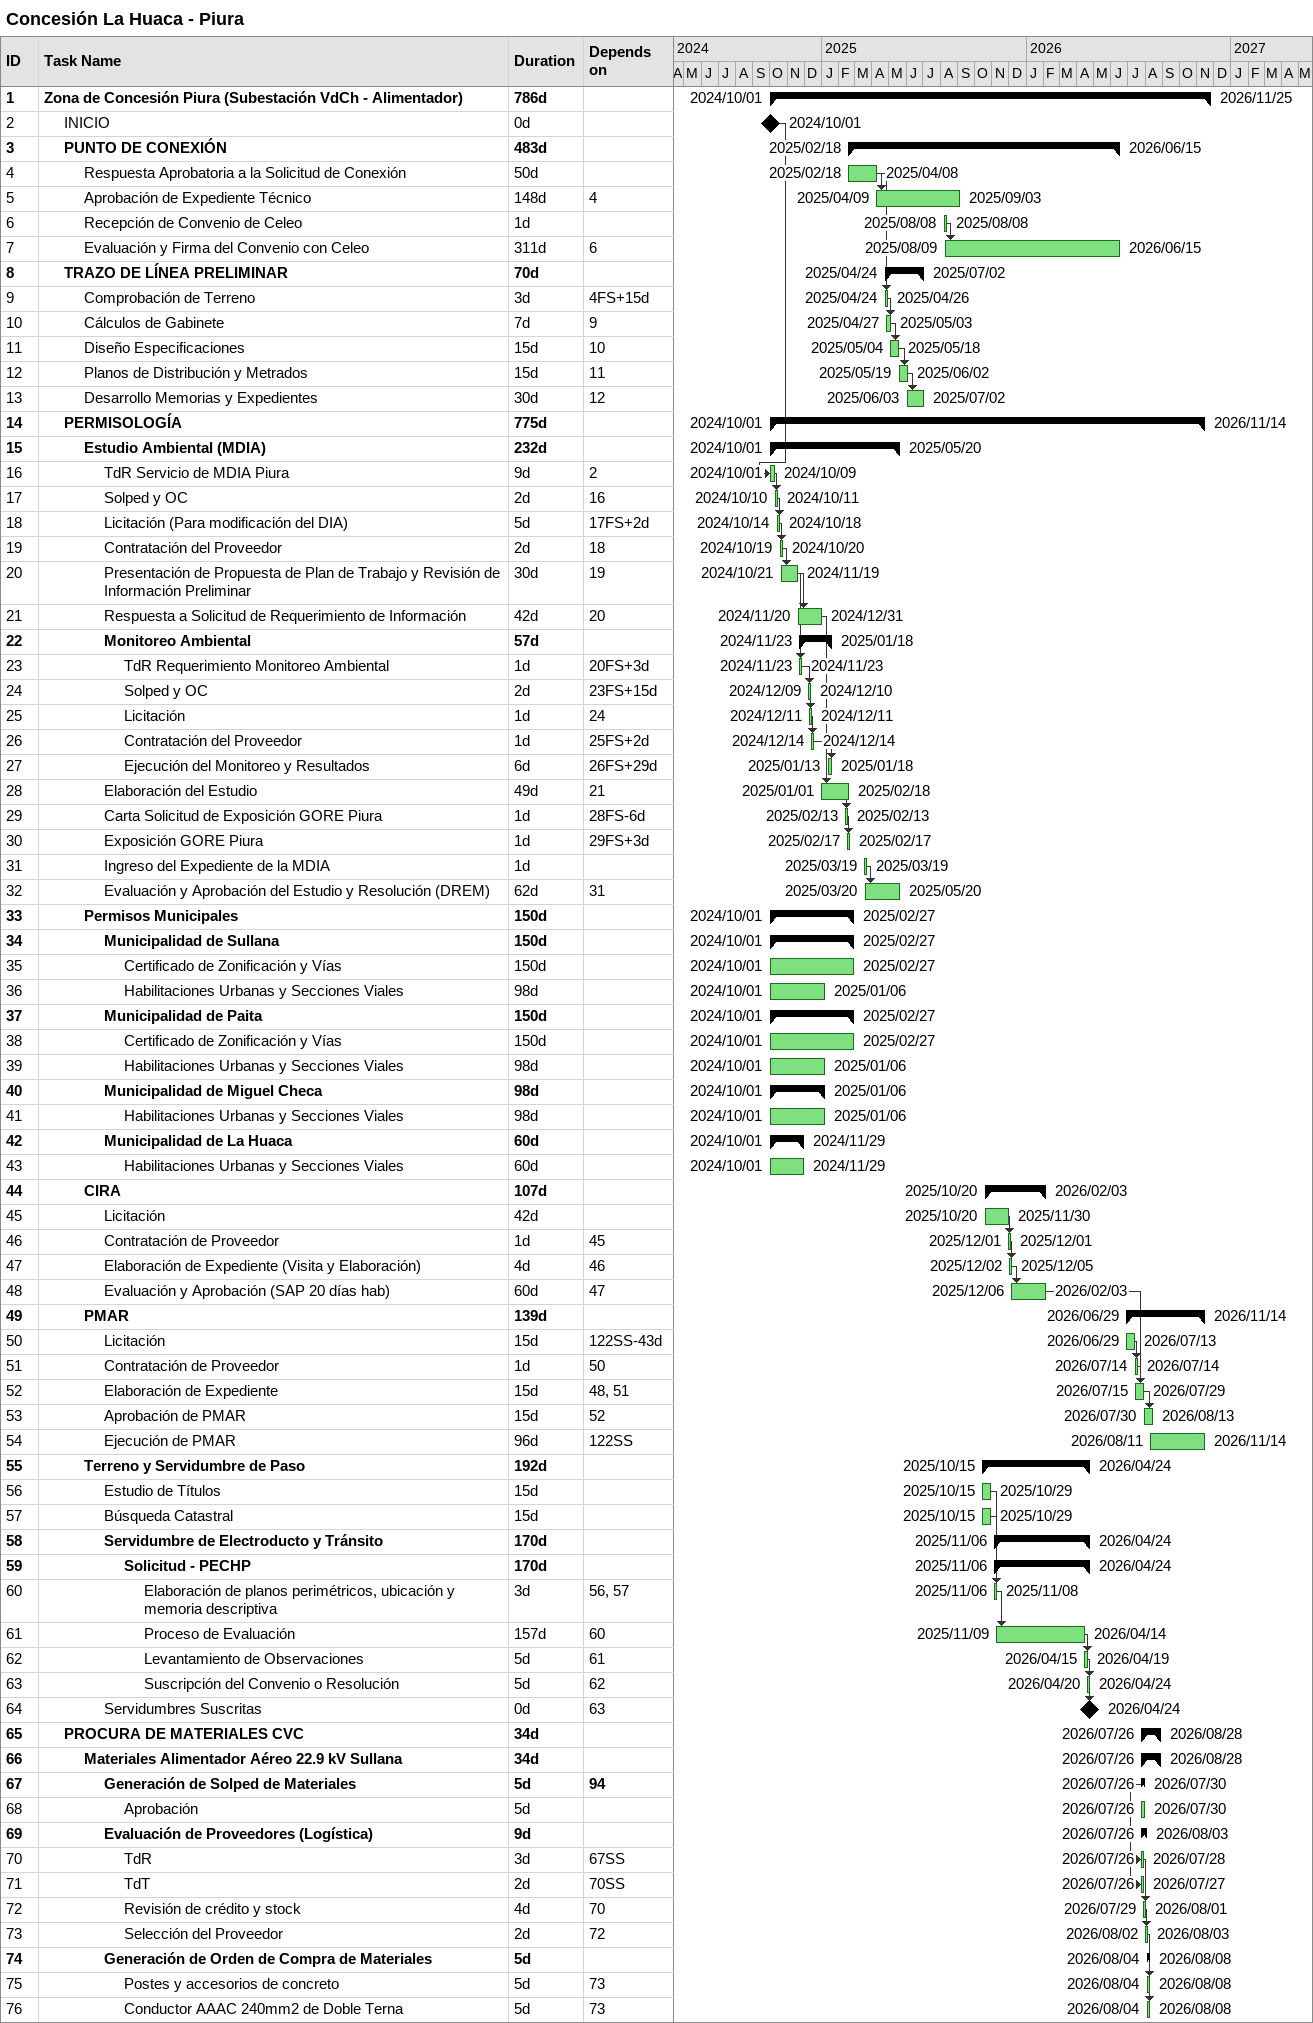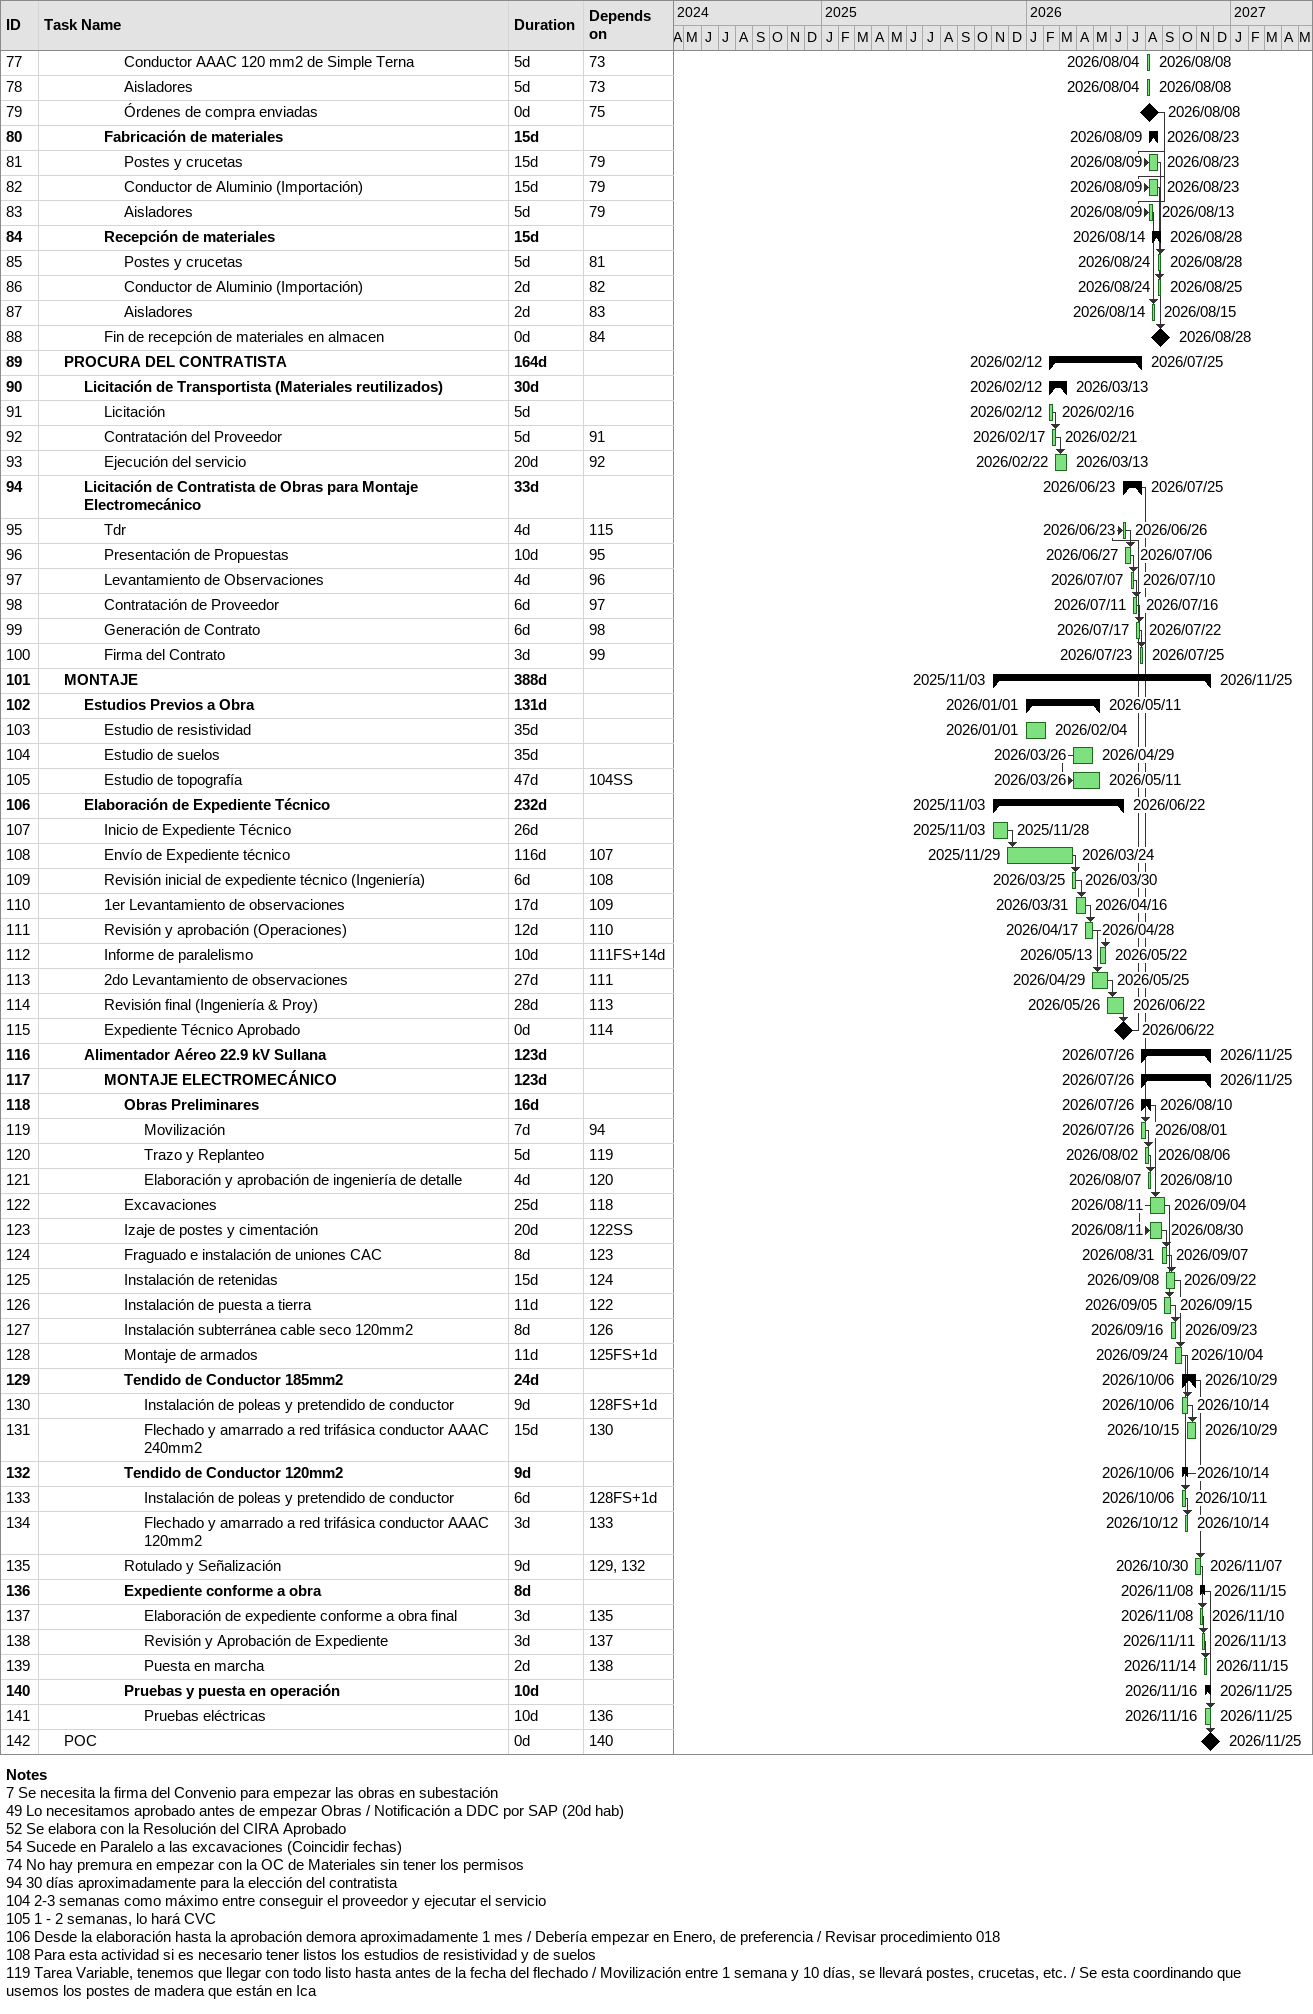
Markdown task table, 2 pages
Concesión La Huaca - Piura

| ID | Level | Task | Duration | Start | Finish | Predecessors |
|---|---|---|---|---|---|---|
| 1 | 1 | **Zona de Concesión Piura (Subestación VdCh - Alimentador)** | 786d | 2024-10-01 | 2026-11-25 |  |
| 2 | 2 | INICIO | 0d | 2024-10-01 | 2024-10-01 |  |
| 3 | 2 | **PUNTO DE CONEXIÓN** | 483d | 2025-02-18 | 2026-06-15 |  |
| 4 | 3 | Respuesta Aprobatoria a la Solicitud de Conexión | 50d | 2025-02-18 | 2025-04-08 |  |
| 5 | 3 | Aprobación de Expediente Técnico | 148d | 2025-04-09 | 2025-09-03 | 4 |
| 6 | 3 | Recepción de Convenio de Celeo | 1d | 2025-08-08 | 2025-08-08 |  |
| 7 | 3 | Evaluación y Firma del Convenio con Celeo | 311d | 2025-08-09 | 2026-06-15 | 6 |
| 8 | 2 | **TRAZO DE LÍNEA PRELIMINAR** | 70d | 2025-04-24 | 2025-07-02 |  |
| 9 | 3 | Comprobación de Terreno | 3d | 2025-04-24 | 2025-04-26 | 4FS+15d |
| 10 | 3 | Cálculos de Gabinete | 7d | 2025-04-27 | 2025-05-03 | 9 |
| 11 | 3 | Diseño Especificaciones | 15d | 2025-05-04 | 2025-05-18 | 10 |
| 12 | 3 | Planos de Distribución y Metrados | 15d | 2025-05-19 | 2025-06-02 | 11 |
| 13 | 3 | Desarrollo Memorias y Expedientes | 30d | 2025-06-03 | 2025-07-02 | 12 |
| 14 | 2 | **PERMISOLOGÍA** | 775d | 2024-10-01 | 2026-11-14 |  |
| 15 | 3 | **Estudio Ambiental (MDIA)** | 232d | 2024-10-01 | 2025-05-20 |  |
| 16 | 4 | TdR Servicio de MDIA Piura | 9d | 2024-10-01 | 2024-10-09 | 2 |
| 17 | 4 | Solped y OC | 2d | 2024-10-10 | 2024-10-11 | 16 |
| 18 | 4 | Licitación (Para modificación del DIA) | 5d | 2024-10-14 | 2024-10-18 | 17FS+2d |
| 19 | 4 | Contratación del Proveedor | 2d | 2024-10-19 | 2024-10-20 | 18 |
| 20 | 4 | Presentación de Propuesta de Plan de Trabajo y Revisión de Información Preliminar | 30d | 2024-10-21 | 2024-11-19 | 19 |
| 21 | 4 | Respuesta a Solicitud de Requerimiento de Información | 42d | 2024-11-20 | 2024-12-31 | 20 |
| 22 | 4 | **Monitoreo Ambiental** | 57d | 2024-11-23 | 2025-01-18 |  |
| 23 | 5 | TdR Requerimiento Monitoreo Ambiental | 1d | 2024-11-23 | 2024-11-23 | 20FS+3d |
| 24 | 5 | Solped y OC | 2d | 2024-12-09 | 2024-12-10 | 23FS+15d |
| 25 | 5 | Licitación | 1d | 2024-12-11 | 2024-12-11 | 24 |
| 26 | 5 | Contratación del Proveedor | 1d | 2024-12-14 | 2024-12-14 | 25FS+2d |
| 27 | 5 | Ejecución del Monitoreo y Resultados | 6d | 2025-01-13 | 2025-01-18 | 26FS+29d |
| 28 | 4 | Elaboración del Estudio | 49d | 2025-01-01 | 2025-02-18 | 21 |
| 29 | 4 | Carta Solicitud de Exposición GORE Piura | 1d | 2025-02-13 | 2025-02-13 | 28FS-6d |
| 30 | 4 | Exposición GORE Piura | 1d | 2025-02-17 | 2025-02-17 | 29FS+3d |
| 31 | 4 | Ingreso del Expediente de la MDIA | 1d | 2025-03-19 | 2025-03-19 |  |
| 32 | 4 | Evaluación y Aprobación del Estudio y Resolución (DREM) | 62d | 2025-03-20 | 2025-05-20 | 31 |
| 33 | 3 | **Permisos Municipales** | 150d | 2024-10-01 | 2025-02-27 |  |
| 34 | 4 | **Municipalidad de Sullana** | 150d | 2024-10-01 | 2025-02-27 |  |
| 35 | 5 | Certificado de Zonificación y Vías | 150d | 2024-10-01 | 2025-02-27 |  |
| 36 | 5 | Habilitaciones Urbanas y Secciones Viales | 98d | 2024-10-01 | 2025-01-06 |  |
| 37 | 4 | **Municipalidad de Paita** | 150d | 2024-10-01 | 2025-02-27 |  |
| 38 | 5 | Certificado de Zonificación y Vías | 150d | 2024-10-01 | 2025-02-27 |  |
| 39 | 5 | Habilitaciones Urbanas y Secciones Viales | 98d | 2024-10-01 | 2025-01-06 |  |
| 40 | 4 | **Municipalidad de Miguel Checa** | 98d | 2024-10-01 | 2025-01-06 |  |
| 41 | 5 | Habilitaciones Urbanas y Secciones Viales | 98d | 2024-10-01 | 2025-01-06 |  |
| 42 | 4 | **Municipalidad de La Huaca** | 60d | 2024-10-01 | 2024-11-29 |  |
| 43 | 5 | Habilitaciones Urbanas y Secciones Viales | 60d | 2024-10-01 | 2024-11-29 |  |
| 44 | 3 | **CIRA** | 107d | 2025-10-20 | 2026-02-03 |  |
| 45 | 4 | Licitación | 42d | 2025-10-20 | 2025-11-30 |  |
| 46 | 4 | Contratación de Proveedor | 1d | 2025-12-01 | 2025-12-01 | 45 |
| 47 | 4 | Elaboración de Expediente (Visita y Elaboración) | 4d | 2025-12-02 | 2025-12-05 | 46 |
| 48 | 4 | Evaluación y Aprobación (SAP 20 días hab) | 60d | 2025-12-06 | 2026-02-03 | 47 |
| 49 | 3 | **PMAR** | 139d | 2026-06-29 | 2026-11-14 |  |
| 50 | 4 | Licitación | 15d | 2026-06-29 | 2026-07-13 | 122SS-43d |
| 51 | 4 | Contratación de Proveedor | 1d | 2026-07-14 | 2026-07-14 | 50 |
| 52 | 4 | Elaboración de Expediente | 15d | 2026-07-15 | 2026-07-29 | 48, 51 |
| 53 | 4 | Aprobación de PMAR | 15d | 2026-07-30 | 2026-08-13 | 52 |
| 54 | 4 | Ejecución de PMAR | 96d | 2026-08-11 | 2026-11-14 | 122SS |
| 55 | 3 | **Terreno y Servidumbre de Paso** | 192d | 2025-10-15 | 2026-04-24 |  |
| 56 | 4 | Estudio de Títulos | 15d | 2025-10-15 | 2025-10-29 |  |
| 57 | 4 | Búsqueda Catastral | 15d | 2025-10-15 | 2025-10-29 |  |
| 58 | 4 | **Servidumbre de Electroducto y Tránsito** | 170d | 2025-11-06 | 2026-04-24 |  |
| 59 | 5 | **Solicitud - PECHP** | 170d | 2025-11-06 | 2026-04-24 |  |
| 60 | 6 | Elaboración de planos perimétricos, ubicación y memoria descriptiva | 3d | 2025-11-06 | 2025-11-08 | 56, 57 |
| 61 | 6 | Proceso de Evaluación | 157d | 2025-11-09 | 2026-04-14 | 60 |
| 62 | 6 | Levantamiento de Observaciones | 5d | 2026-04-15 | 2026-04-19 | 61 |
| 63 | 6 | Suscripción del Convenio o Resolución | 5d | 2026-04-20 | 2026-04-24 | 62 |
| 64 | 4 | Servidumbres Suscritas | 0d | 2026-04-24 | 2026-04-24 | 63 |
| 65 | 2 | **PROCURA DE MATERIALES CVC** | 34d | 2026-07-26 | 2026-08-28 |  |
| 66 | 3 | **Materiales Alimentador Aéreo 22.9 kV Sullana** | 34d | 2026-07-26 | 2026-08-28 |  |
| 67 | 4 | **Generación de Solped de Materiales** | 5d | 2026-07-26 | 2026-07-30 | 94 |
| 68 | 5 | Aprobación | 5d | 2026-07-26 | 2026-07-30 |  |
| 69 | 4 | **Evaluación de Proveedores (Logística)** | 9d | 2026-07-26 | 2026-08-03 |  |
| 70 | 5 | TdR | 3d | 2026-07-26 | 2026-07-28 | 67SS |
| 71 | 5 | TdT | 2d | 2026-07-26 | 2026-07-27 | 70SS |
| 72 | 5 | Revisión de crédito y stock | 4d | 2026-07-29 | 2026-08-01 | 70 |
| 73 | 5 | Selección del Proveedor | 2d | 2026-08-02 | 2026-08-03 | 72 |
| 74 | 4 | **Generación de Orden de Compra de Materiales** | 5d | 2026-08-04 | 2026-08-08 |  |
| 75 | 5 | Postes y accesorios de concreto | 5d | 2026-08-04 | 2026-08-08 | 73 |
| 76 | 5 | Conductor AAAC 240mm2 de Doble Terna | 5d | 2026-08-04 | 2026-08-08 | 73 |
| 77 | 5 | Conductor AAAC 120 mm2 de Simple Terna | 5d | 2026-08-04 | 2026-08-08 | 73 |
| 78 | 5 | Aisladores | 5d | 2026-08-04 | 2026-08-08 | 73 |
| 79 | 5 | Órdenes de compra enviadas | 0d | 2026-08-08 | 2026-08-08 | 75 |
| 80 | 4 | **Fabricación de materiales** | 15d | 2026-08-09 | 2026-08-23 |  |
| 81 | 5 | Postes y crucetas | 15d | 2026-08-09 | 2026-08-23 | 79 |
| 82 | 5 | Conductor de Aluminio (Importación) | 15d | 2026-08-09 | 2026-08-23 | 79 |
| 83 | 5 | Aisladores | 5d | 2026-08-09 | 2026-08-13 | 79 |
| 84 | 4 | **Recepción de materiales** | 15d | 2026-08-14 | 2026-08-28 |  |
| 85 | 5 | Postes y crucetas | 5d | 2026-08-24 | 2026-08-28 | 81 |
| 86 | 5 | Conductor de Aluminio (Importación) | 2d | 2026-08-24 | 2026-08-25 | 82 |
| 87 | 5 | Aisladores | 2d | 2026-08-14 | 2026-08-15 | 83 |
| 88 | 4 | Fin de recepción de materiales en almacen | 0d | 2026-08-28 | 2026-08-28 | 84 |
| 89 | 2 | **PROCURA DEL CONTRATISTA** | 164d | 2026-02-12 | 2026-07-25 |  |
| 90 | 3 | **Licitación de Transportista (Materiales reutilizados)** | 30d | 2026-02-12 | 2026-03-13 |  |
| 91 | 4 | Licitación | 5d | 2026-02-12 | 2026-02-16 |  |
| 92 | 4 | Contratación del Proveedor | 5d | 2026-02-17 | 2026-02-21 | 91 |
| 93 | 4 | Ejecución del servicio | 20d | 2026-02-22 | 2026-03-13 | 92 |
| 94 | 3 | **Licitación de Contratista de Obras para Montaje Electromecánico** | 33d | 2026-06-23 | 2026-07-25 |  |
| 95 | 4 | Tdr | 4d | 2026-06-23 | 2026-06-26 | 115 |
| 96 | 4 | Presentación de Propuestas | 10d | 2026-06-27 | 2026-07-06 | 95 |
| 97 | 4 | Levantamiento de Observaciones | 4d | 2026-07-07 | 2026-07-10 | 96 |
| 98 | 4 | Contratación de Proveedor | 6d | 2026-07-11 | 2026-07-16 | 97 |
| 99 | 4 | Generación de Contrato | 6d | 2026-07-17 | 2026-07-22 | 98 |
| 100 | 4 | Firma del Contrato | 3d | 2026-07-23 | 2026-07-25 | 99 |
| 101 | 2 | **MONTAJE** | 388d | 2025-11-03 | 2026-11-25 |  |
| 102 | 3 | **Estudios Previos a Obra** | 131d | 2026-01-01 | 2026-05-11 |  |
| 103 | 4 | Estudio de resistividad | 35d | 2026-01-01 | 2026-02-04 |  |
| 104 | 4 | Estudio de suelos | 35d | 2026-03-26 | 2026-04-29 |  |
| 105 | 4 | Estudio de topografía | 47d | 2026-03-26 | 2026-05-11 | 104SS |
| 106 | 3 | **Elaboración de Expediente Técnico** | 232d | 2025-11-03 | 2026-06-22 |  |
| 107 | 4 | Inicio de Expediente Técnico | 26d | 2025-11-03 | 2025-11-28 |  |
| 108 | 4 | Envío de Expediente técnico | 116d | 2025-11-29 | 2026-03-24 | 107 |
| 109 | 4 | Revisión inicial de expediente técnico (Ingeniería) | 6d | 2026-03-25 | 2026-03-30 | 108 |
| 110 | 4 | 1er Levantamiento de observaciones | 17d | 2026-03-31 | 2026-04-16 | 109 |
| 111 | 4 | Revisión y aprobación (Operaciones) | 12d | 2026-04-17 | 2026-04-28 | 110 |
| 112 | 4 | Informe de paralelismo | 10d | 2026-05-13 | 2026-05-22 | 111FS+14d |
| 113 | 4 | 2do Levantamiento de observaciones | 27d | 2026-04-29 | 2026-05-25 | 111 |
| 114 | 4 | Revisión final (Ingeniería & Proy) | 28d | 2026-05-26 | 2026-06-22 | 113 |
| 115 | 4 | Expediente Técnico Aprobado | 0d | 2026-06-22 | 2026-06-22 | 114 |
| 116 | 3 | **Alimentador Aéreo 22.9 kV Sullana** | 123d | 2026-07-26 | 2026-11-25 |  |
| 117 | 4 | **MONTAJE ELECTROMECÁNICO** | 123d | 2026-07-26 | 2026-11-25 |  |
| 118 | 5 | **Obras Preliminares** | 16d | 2026-07-26 | 2026-08-10 |  |
| 119 | 6 | Movilización | 7d | 2026-07-26 | 2026-08-01 | 94 |
| 120 | 6 | Trazo y Replanteo | 5d | 2026-08-02 | 2026-08-06 | 119 |
| 121 | 6 | Elaboración y aprobación de ingeniería de detalle | 4d | 2026-08-07 | 2026-08-10 | 120 |
| 122 | 5 | Excavaciones | 25d | 2026-08-11 | 2026-09-04 | 118 |
| 123 | 5 | Izaje de postes y cimentación | 20d | 2026-08-11 | 2026-08-30 | 122SS |
| 124 | 5 | Fraguado e instalación de uniones CAC | 8d | 2026-08-31 | 2026-09-07 | 123 |
| 125 | 5 | Instalación de retenidas | 15d | 2026-09-08 | 2026-09-22 | 124 |
| 126 | 5 | Instalación de puesta a tierra | 11d | 2026-09-05 | 2026-09-15 | 122 |
| 127 | 5 | Instalación subterránea cable seco 120mm2 | 8d | 2026-09-16 | 2026-09-23 | 126 |
| 128 | 5 | Montaje de armados | 11d | 2026-09-24 | 2026-10-04 | 125FS+1d |
| 129 | 5 | **Tendido de Conductor 185mm2** | 24d | 2026-10-06 | 2026-10-29 |  |
| 130 | 6 | Instalación de poleas y pretendido de conductor | 9d | 2026-10-06 | 2026-10-14 | 128FS+1d |
| 131 | 6 | Flechado y amarrado a red trifásica conductor AAAC 240mm2 | 15d | 2026-10-15 | 2026-10-29 | 130 |
| 132 | 5 | **Tendido de Conductor 120mm2** | 9d | 2026-10-06 | 2026-10-14 |  |
| 133 | 6 | Instalación de poleas y pretendido de conductor | 6d | 2026-10-06 | 2026-10-11 | 128FS+1d |
| 134 | 6 | Flechado y amarrado a red trifásica conductor AAAC 120mm2 | 3d | 2026-10-12 | 2026-10-14 | 133 |
| 135 | 5 | Rotulado y Señalización | 9d | 2026-10-30 | 2026-11-07 | 129, 132 |
| 136 | 5 | **Expediente conforme a obra** | 8d | 2026-11-08 | 2026-11-15 |  |
| 137 | 6 | Elaboración de expediente conforme a obra final | 3d | 2026-11-08 | 2026-11-10 | 135 |
| 138 | 6 | Revisión y Aprobación de Expediente | 3d | 2026-11-11 | 2026-11-13 | 137 |
| 139 | 6 | Puesta en marcha | 2d | 2026-11-14 | 2026-11-15 | 138 |
| 140 | 5 | **Pruebas y puesta en operación** | 10d | 2026-11-16 | 2026-11-25 |  |
| 141 | 6 | Pruebas eléctricas | 10d | 2026-11-16 | 2026-11-25 | 136 |
| 142 | 2 | POC | 0d | 2026-11-25 | 2026-11-25 | 140 |

Notes
- 7: Se necesita la firma del Convenio para empezar las obras en subestación
- 49: Lo necesitamos aprobado antes de empezar Obras / Notificación a DDC por SAP (20d hab)
- 52: Se elabora con la Resolución del CIRA Aprobado
- 54: Sucede en Paralelo a las excavaciones (Coincidir fechas)
- 74: No hay premura en empezar con la OC de Materiales sin tener los permisos
- 94: 30 días aproximadamente para la elección del contratista
- 104: 2-3 semanas como máximo entre conseguir el proveedor y ejecutar el servicio
- 105: 1 - 2 semanas, lo hará CVC
- 106: Desde la elaboración hasta la aprobación demora aproximadamente 1 mes / Debería empezar en Enero, de preferencia / Revisar procedimiento 018
- 108: Para esta actividad si es necesario tener listos los estudios de resistividad y de suelos
- 119: Tarea Variable, tenemos que llegar con todo listo hasta antes de la fecha del flechado / Movilización entre 1 semana y 10 días, se llevará postes, crucetas, etc. / Se esta coordinando que usemos los postes de madera que están en Ica
